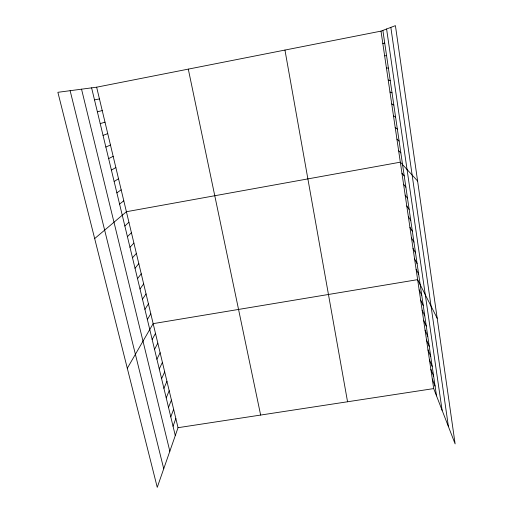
<?xml version="1.0" encoding="UTF-8"?>
<svg xmlns="http://www.w3.org/2000/svg" width="513" height="513" viewBox="0 0 513 513"><rect width="100%" height="100%" fill="white"/><g stroke="black" fill="none" stroke-linecap="round" stroke-linejoin="round"><path stroke-width="0.77" d="M96.643 87.191L178.03 427.695L157.254 487.35L57.879 92.308L96.643 87.191L380.999 31.126L395.42 25.65L455.121 443.886L433.697 388.591L380.999 31.126M173.041 426.245L175.837 418.537M170.784 416.857L173.638 409.323M168.508 407.405L171.419 400.05M166.218 397.896L169.187 390.714M163.916 388.322L166.943 381.319M161.595 378.677L164.686 371.861M159.261 368.975L162.409 362.345M156.907 359.209L160.12 352.764M154.541 349.372L157.818 343.12M152.162 339.471L155.497 333.418M127.301 368.263L153.156 323.645L417.64 279.643L437.191 318.272M147.346 319.471L150.809 313.809M144.916 309.365L148.443 303.908M142.467 299.194L146.058 293.936M140.004 288.954L143.659 283.901M137.522 278.636L141.248 273.801M135.022 268.254L138.811 263.631M132.508 257.795L136.368 253.39M129.969 247.266L133.899 243.079M127.423 236.66L131.424 232.697M124.851 225.983L128.923 222.244M94.674 238.577L126.41 211.722L400.32 162.179L417.601 181.018M119.58 204.071L123.8 200.807M116.874 192.837L121.171 189.81M114.149 181.512L118.522 178.736M111.404 170.104L115.855 167.578M108.641 158.62L113.174 156.343M105.851 147.045L110.468 145.025M103.049 135.381L107.743 133.63M100.221 123.633L104.998 122.145M97.374 111.796L102.234 110.584M382.826 43.496L384.724 43.098M94.501 99.875L99.451 98.932M178.03 427.695L433.697 388.591M384.635 55.77L386.571 55.673M386.43 67.947L388.405 68.158M388.213 80.034L390.22 80.541M389.983 92.032L392.022 92.827M391.733 103.947L393.817 105.024M393.477 115.765L395.594 117.124M395.209 127.493L397.357 129.135M396.927 139.138L399.108 141.056M398.627 150.7L400.839 152.887M401.948 173.234L404.225 175.94M403.571 184.212L405.873 187.168M405.174 195.113L407.514 198.313M406.771 205.944L409.137 209.381M408.354 216.691L410.753 220.372M409.932 227.368L412.349 231.286M411.497 237.968L413.946 242.117M413.048 248.497L415.524 252.877M414.587 258.95L417.088 263.554M416.12 269.331L418.646 274.16M419.147 289.89L421.731 295.155M420.647 300.06L423.257 305.536M422.135 310.16L424.77 315.854M423.616 320.195L426.271 326.095M425.085 330.167L427.765 336.265M426.547 340.068L429.246 346.371M427.996 349.898L430.721 356.4M429.432 359.671L432.183 366.365M430.862 369.373L433.639 376.266M432.286 379.011L435.082 386.097M70.127 90.692L163.73 468.754M81.541 89.185L169.835 451.216M91.609 87.858L175.286 435.569M188.297 69.127L260.642 415.055M284.952 50.069L347.551 401.762M382.865 30.421L436.512 395.856M386.597 29.004L442.116 410.323M390.842 27.388L448.42 426.585"/></g></svg>
